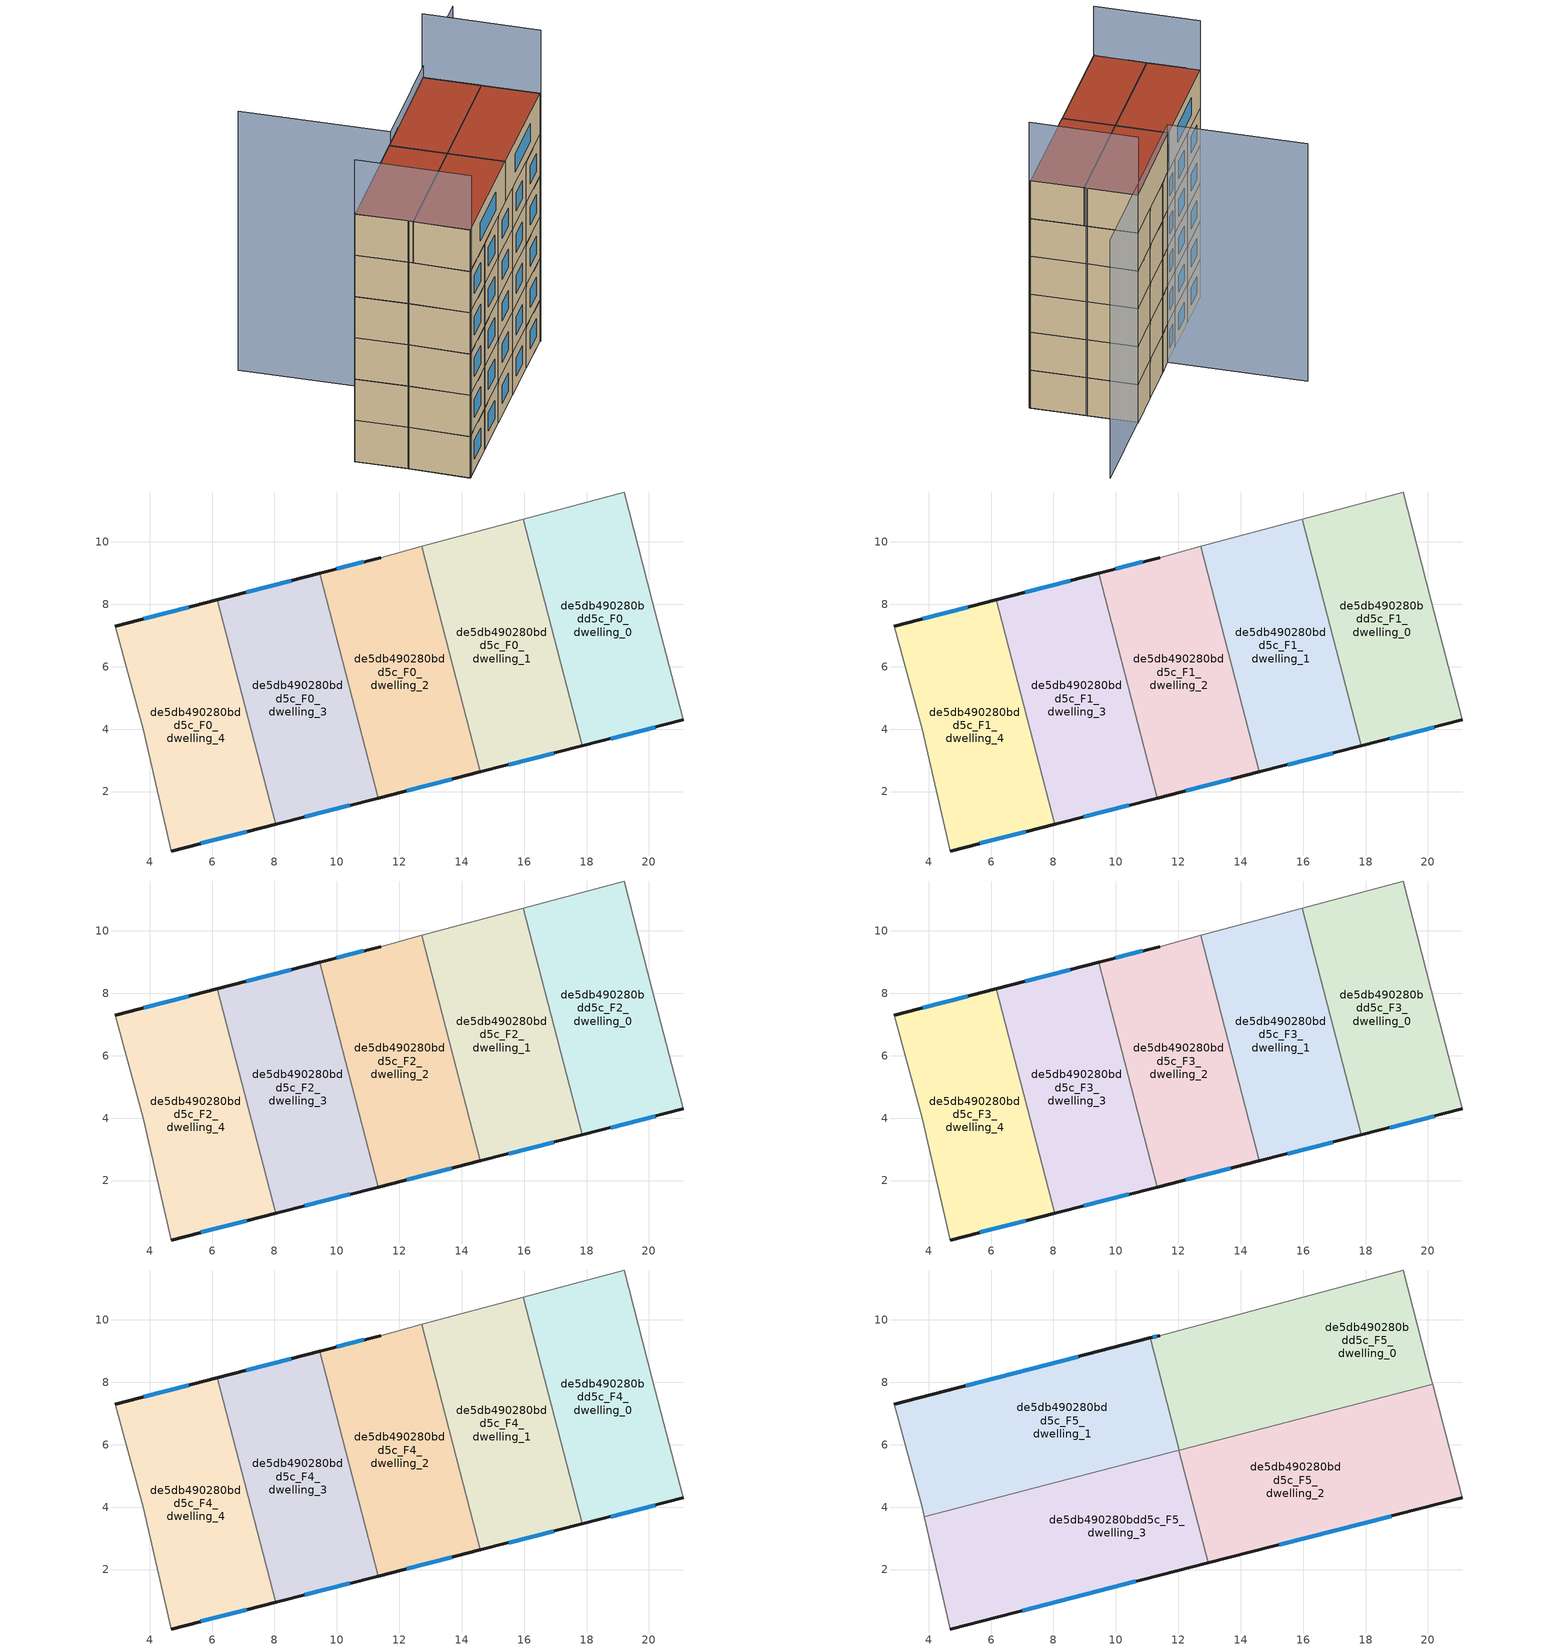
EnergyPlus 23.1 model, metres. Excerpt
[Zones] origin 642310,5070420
de5db490280bdd5c_F0_dwelling_0
 floor ground (EU_floor_Construction): 21.1,4.29 20.1,8.1 19.2,11.6 15.97,10.73 17.86,3.46 z0
 wall outside (EU_wall_Construction): 21.1,4.29 17.86,3.46 z0:3
 wall to de5db490280bdd5c_F0_dwelling_1 (EU_wall_Construction): 17.86,3.46 15.97,10.73 z0:3
 wall adiabatic (EU_wall_Construction): 15.97,10.73 19.2,11.6 20.1,8.1 21.1,4.29 z0:3
 window (EU_Window_Construction): 20.2,4.06 18.77,3.69 z0.84:2.16
de5db490280bdd5c_F0_dwelling_1
 floor ground (EU_floor_Construction): 17.86,3.46 15.97,10.73 12.72,9.85 14.6,2.63 z0
 wall outside (EU_wall_Construction): 17.86,3.46 14.6,2.63 z0:3
 wall to de5db490280bdd5c_F0_dwelling_2 (EU_wall_Construction): 14.6,2.63 12.72,9.85 z0:3
 wall adiabatic (EU_wall_Construction): 12.72,9.85 15.97,10.73 z0:3
 window (EU_Window_Construction): 16.95,3.23 15.51,2.86 z0.84:2.16
de5db490280bdd5c_F0_dwelling_2
 floor ground (EU_floor_Construction): 14.6,2.63 12.72,9.85 11.4,9.5 9.45,9 11.32,1.79 z0
 wall outside (EU_wall_Construction): 9.45,9 11.4,9.5 / 14.6,2.63 11.32,1.79 z0:3
 wall to de5db490280bdd5c_F0_dwelling_3 (EU_wall_Construction): 11.32,1.79 9.45,9 z0:3
 wall adiabatic (EU_wall_Construction): 11.4,9.5 12.72,9.85 z0:3
 window (EU_Window_Construction): 10,9.14 10.85,9.36 / 13.68,2.39 12.24,2.03 z0.84:2.16
de5db490280bdd5c_F0_dwelling_3
 floor ground (EU_floor_Construction): 11.32,1.79 9.45,9 6.17,8.15 8.05,0.95 z0
 wall outside (EU_wall_Construction): 11.32,1.79 8.05,0.95 / 6.17,8.15 9.45,9 z0:3
 wall to de5db490280bdd5c_F0_dwelling_4 (EU_wall_Construction): 8.05,0.95 6.17,8.15 z0:3
 window (EU_Window_Construction): 10.41,1.56 8.96,1.19 / 7.09,8.39 8.53,8.76 z0.84:2.16
de5db490280bdd5c_F0_dwelling_4
 floor ground (EU_floor_Construction): 8.05,0.95 6.17,8.15 2.89,7.3 3.79,4 4.69,0.09 z0
 wall outside (EU_wall_Construction): 2.89,7.3 6.17,8.15 / 8.05,0.95 4.69,0.09 z0:3
 wall adiabatic (EU_wall_Construction): 4.69,0.09 3.79,4 2.89,7.3 z0:3
 window (EU_Window_Construction): 3.81,7.54 5.25,7.91 / 7.11,0.71 5.63,0.33 z0.84:2.16
de5db490280bdd5c_F1_dwelling_0
 floor to de5db490280bdd5c_F0_dwelling_0 (EU_floor_Construction): 21.1,4.29 20.1,8.1 19.2,11.6 15.97,10.73 17.86,3.46 z3
 wall outside (EU_wall_Construction): 21.1,4.29 17.86,3.46 z3:6
 wall to de5db490280bdd5c_F1_dwelling_1 (EU_wall_Construction): 17.86,3.46 15.97,10.73 z3:6
 wall adiabatic (EU_wall_Construction): 15.97,10.73 19.2,11.6 20.1,8.1 21.1,4.29 z3:6
 window (EU_Window_Construction): 20.2,4.06 18.77,3.69 z3.84:5.16
de5db490280bdd5c_F1_dwelling_1
 floor to de5db490280bdd5c_F0_dwelling_1 (EU_floor_Construction): 17.86,3.46 15.97,10.73 12.72,9.85 14.6,2.63 z3
 wall outside (EU_wall_Construction): 17.86,3.46 14.6,2.63 z3:6
 wall to de5db490280bdd5c_F1_dwelling_2 (EU_wall_Construction): 14.6,2.63 12.72,9.85 z3:6
 wall adiabatic (EU_wall_Construction): 12.72,9.85 15.97,10.73 z3:6
 window (EU_Window_Construction): 16.95,3.23 15.51,2.86 z3.84:5.16
de5db490280bdd5c_F1_dwelling_2
 floor to de5db490280bdd5c_F0_dwelling_2 (EU_floor_Construction): 14.6,2.63 12.72,9.85 11.4,9.5 9.45,9 11.32,1.79 z3
 wall outside (EU_wall_Construction): 9.45,9 11.4,9.5 / 14.6,2.63 11.32,1.79 z3:6
 wall to de5db490280bdd5c_F1_dwelling_3 (EU_wall_Construction): 11.32,1.79 9.45,9 z3:6
 wall adiabatic (EU_wall_Construction): 11.4,9.5 12.72,9.85 z3:6
 window (EU_Window_Construction): 10,9.14 10.85,9.36 / 13.68,2.39 12.24,2.03 z3.84:5.16
de5db490280bdd5c_F1_dwelling_3
 floor to de5db490280bdd5c_F0_dwelling_3 (EU_floor_Construction): 11.32,1.79 9.45,9 6.17,8.15 8.05,0.95 z3
 wall outside (EU_wall_Construction): 11.32,1.79 8.05,0.95 / 6.17,8.15 9.45,9 z3:6
 wall to de5db490280bdd5c_F1_dwelling_4 (EU_wall_Construction): 8.05,0.95 6.17,8.15 z3:6
 window (EU_Window_Construction): 10.41,1.56 8.96,1.19 / 7.09,8.39 8.53,8.76 z3.84:5.16
de5db490280bdd5c_F1_dwelling_4
 floor to de5db490280bdd5c_F0_dwelling_4 (EU_floor_Construction): 8.05,0.95 6.17,8.15 2.89,7.3 3.79,4 4.69,0.09 z3
 wall outside (EU_wall_Construction): 2.89,7.3 6.17,8.15 / 8.05,0.95 4.69,0.09 z3:6
 wall adiabatic (EU_wall_Construction): 4.69,0.09 3.79,4 2.89,7.3 z3:6
 window (EU_Window_Construction): 3.81,7.54 5.25,7.91 / 7.11,0.71 5.63,0.33 z3.84:5.16
de5db490280bdd5c_F2_dwelling_0
 floor to de5db490280bdd5c_F1_dwelling_0 (EU_floor_Construction): 21.1,4.29 20.1,8.1 19.2,11.6 15.97,10.73 17.86,3.46 z6
 wall outside (EU_wall_Construction): 21.1,4.29 17.86,3.46 z6:9
 wall to de5db490280bdd5c_F2_dwelling_1 (EU_wall_Construction): 17.86,3.46 15.97,10.73 z6:9
 wall adiabatic (EU_wall_Construction): 15.97,10.73 19.2,11.6 20.1,8.1 21.1,4.29 z6:9
 window (EU_Window_Construction): 20.2,4.06 18.77,3.69 z6.84:8.16
de5db490280bdd5c_F2_dwelling_1
 floor to de5db490280bdd5c_F1_dwelling_1 (EU_floor_Construction): 17.86,3.46 15.97,10.73 12.72,9.85 14.6,2.63 z6
 wall outside (EU_wall_Construction): 17.86,3.46 14.6,2.63 z6:9
 wall to de5db490280bdd5c_F2_dwelling_2 (EU_wall_Construction): 14.6,2.63 12.72,9.85 z6:9
 wall adiabatic (EU_wall_Construction): 12.72,9.85 15.97,10.73 z6:9
 window (EU_Window_Construction): 16.95,3.23 15.51,2.86 z6.84:8.16
de5db490280bdd5c_F2_dwelling_2
 floor to de5db490280bdd5c_F1_dwelling_2 (EU_floor_Construction): 14.6,2.63 12.72,9.85 11.4,9.5 9.45,9 11.32,1.79 z6
 wall outside (EU_wall_Construction): 9.45,9 11.4,9.5 / 14.6,2.63 11.32,1.79 z6:9
 wall to de5db490280bdd5c_F2_dwelling_3 (EU_wall_Construction): 11.32,1.79 9.45,9 z6:9
 wall adiabatic (EU_wall_Construction): 11.4,9.5 12.72,9.85 z6:9
 window (EU_Window_Construction): 10,9.14 10.85,9.36 / 13.68,2.39 12.24,2.03 z6.84:8.16
de5db490280bdd5c_F2_dwelling_3
 floor to de5db490280bdd5c_F1_dwelling_3 (EU_floor_Construction): 11.32,1.79 9.45,9 6.17,8.15 8.05,0.95 z6
 wall outside (EU_wall_Construction): 11.32,1.79 8.05,0.95 / 6.17,8.15 9.45,9 z6:9
 wall to de5db490280bdd5c_F2_dwelling_4 (EU_wall_Construction): 8.05,0.95 6.17,8.15 z6:9
 window (EU_Window_Construction): 10.41,1.56 8.96,1.19 / 7.09,8.39 8.53,8.76 z6.84:8.16
de5db490280bdd5c_F2_dwelling_4
 floor to de5db490280bdd5c_F1_dwelling_4 (EU_floor_Construction): 8.05,0.95 6.17,8.15 2.89,7.3 3.79,4 4.69,0.09 z6
 wall outside (EU_wall_Construction): 2.89,7.3 6.17,8.15 / 8.05,0.95 4.69,0.09 z6:9
 wall adiabatic (EU_wall_Construction): 4.69,0.09 3.79,4 2.89,7.3 z6:9
 window (EU_Window_Construction): 3.81,7.54 5.25,7.91 / 7.11,0.71 5.63,0.33 z6.84:8.16
de5db490280bdd5c_F3_dwelling_0
 floor to de5db490280bdd5c_F2_dwelling_0 (EU_floor_Construction): 21.1,4.29 20.1,8.1 19.2,11.6 15.97,10.73 17.86,3.46 z9
 wall outside (EU_wall_Construction): 21.1,4.29 17.86,3.46 z9:12
 wall to de5db490280bdd5c_F3_dwelling_1 (EU_wall_Construction): 17.86,3.46 15.97,10.73 z9:12
 wall adiabatic (EU_wall_Construction): 15.97,10.73 19.2,11.6 20.1,8.1 21.1,4.29 z9:12
 window (EU_Window_Construction): 20.2,4.06 18.77,3.69 z9.84:11.16
de5db490280bdd5c_F3_dwelling_1
 floor to de5db490280bdd5c_F2_dwelling_1 (EU_floor_Construction): 17.86,3.46 15.97,10.73 12.72,9.85 14.6,2.63 z9
 wall outside (EU_wall_Construction): 17.86,3.46 14.6,2.63 z9:12
 wall to de5db490280bdd5c_F3_dwelling_2 (EU_wall_Construction): 14.6,2.63 12.72,9.85 z9:12
 wall adiabatic (EU_wall_Construction): 12.72,9.85 15.97,10.73 z9:12
 window (EU_Window_Construction): 16.95,3.23 15.51,2.86 z9.84:11.16
de5db490280bdd5c_F3_dwelling_2
 floor to de5db490280bdd5c_F2_dwelling_2 (EU_floor_Construction): 14.6,2.63 12.72,9.85 11.4,9.5 9.45,9 11.32,1.79 z9
 wall outside (EU_wall_Construction): 9.45,9 11.4,9.5 / 14.6,2.63 11.32,1.79 z9:12
 wall to de5db490280bdd5c_F3_dwelling_3 (EU_wall_Construction): 11.32,1.79 9.45,9 z9:12
 wall adiabatic (EU_wall_Construction): 11.4,9.5 12.72,9.85 z9:12
 window (EU_Window_Construction): 10,9.14 10.85,9.36 / 13.68,2.39 12.24,2.03 z9.84:11.16
de5db490280bdd5c_F3_dwelling_3
 floor to de5db490280bdd5c_F2_dwelling_3 (EU_floor_Construction): 11.32,1.79 9.45,9 6.17,8.15 8.05,0.95 z9
 wall outside (EU_wall_Construction): 11.32,1.79 8.05,0.95 / 6.17,8.15 9.45,9 z9:12
 wall to de5db490280bdd5c_F3_dwelling_4 (EU_wall_Construction): 8.05,0.95 6.17,8.15 z9:12
 window (EU_Window_Construction): 10.41,1.56 8.96,1.19 / 7.09,8.39 8.53,8.76 z9.84:11.16
de5db490280bdd5c_F3_dwelling_4
 floor to de5db490280bdd5c_F2_dwelling_4 (EU_floor_Construction): 8.05,0.95 6.17,8.15 2.89,7.3 3.79,4 4.69,0.09 z9
 wall outside (EU_wall_Construction): 2.89,7.3 6.17,8.15 / 8.05,0.95 4.69,0.09 z9:12
 wall adiabatic (EU_wall_Construction): 4.69,0.09 3.79,4 2.89,7.3 z9:12
 window (EU_Window_Construction): 3.81,7.54 5.25,7.91 / 7.11,0.71 5.63,0.33 z9.84:11.16
de5db490280bdd5c_F4_dwelling_0
 floor to de5db490280bdd5c_F3_dwelling_0 (EU_floor_Construction): 21.1,4.29 20.1,8.1 19.2,11.6 15.97,10.73 17.86,3.46 z12
 wall outside (EU_wall_Construction): 21.1,4.29 17.86,3.46 z12:15
 wall to de5db490280bdd5c_F4_dwelling_1 (EU_wall_Construction): 17.86,3.46 15.97,10.73 z12:15
 wall adiabatic (EU_wall_Construction): 15.97,10.73 19.2,11.6 20.1,8.1 21.1,4.29 z12:15
 window (EU_Window_Construction): 20.2,4.06 18.77,3.69 z12.84:14.16
de5db490280bdd5c_F4_dwelling_1
 floor to de5db490280bdd5c_F3_dwelling_1 (EU_floor_Construction): 17.86,3.46 15.97,10.73 12.72,9.85 14.6,2.63 z12
 wall outside (EU_wall_Construction): 17.86,3.46 14.6,2.63 z12:15
 wall to de5db490280bdd5c_F4_dwelling_2 (EU_wall_Construction): 14.6,2.63 12.72,9.85 z12:15
 wall adiabatic (EU_wall_Construction): 12.72,9.85 15.97,10.73 z12:15
 window (EU_Window_Construction): 16.95,3.23 15.51,2.86 z12.84:14.16
de5db490280bdd5c_F4_dwelling_2
 floor to de5db490280bdd5c_F3_dwelling_2 (EU_floor_Construction): 14.6,2.63 12.72,9.85 11.4,9.5 9.45,9 11.32,1.79 z12
 wall outside (EU_wall_Construction): 9.45,9 11.4,9.5 / 14.6,2.63 11.32,1.79 z12:15
 wall to de5db490280bdd5c_F4_dwelling_3 (EU_wall_Construction): 11.32,1.79 9.45,9 z12:15
 wall adiabatic (EU_wall_Construction): 11.4,9.5 12.72,9.85 z12:15
 window (EU_Window_Construction): 10,9.14 10.85,9.36 / 13.68,2.39 12.24,2.03 z12.84:14.16
 ceiling adiabatic (EU_roof_Construction): 13.66,6.24 14.6,2.63 11.32,1.79 9.45,9 11.09,9.42 12.03,5.82 z15
de5db490280bdd5c_F4_dwelling_3
 floor to de5db490280bdd5c_F3_dwelling_3 (EU_floor_Construction): 11.32,1.79 9.45,9 6.17,8.15 8.05,0.95 z12
 wall outside (EU_wall_Construction): 11.32,1.79 8.05,0.95 / 6.17,8.15 9.45,9 z12:15
 wall to de5db490280bdd5c_F4_dwelling_4 (EU_wall_Construction): 8.05,0.95 6.17,8.15 z12:15
 window (EU_Window_Construction): 10.41,1.56 8.96,1.19 / 7.09,8.39 8.53,8.76 z12.84:14.16
 ceiling adiabatic (EU_roof_Construction): 10.39,5.39 11.32,1.79 8.05,0.95 7.11,4.54 z15
de5db490280bdd5c_F4_dwelling_4
 floor to de5db490280bdd5c_F3_dwelling_4 (EU_floor_Construction): 8.05,0.95 6.17,8.15 2.89,7.3 3.79,4 4.69,0.09 z12
 wall outside (EU_wall_Construction): 2.89,7.3 6.17,8.15 / 8.05,0.95 4.69,0.09 z12:15
 wall adiabatic (EU_wall_Construction): 4.69,0.09 3.79,4 2.89,7.3 z12:15
 window (EU_Window_Construction): 3.81,7.54 5.25,7.91 / 7.11,0.71 5.63,0.33 z12.84:14.16
de5db490280bdd5c_F5_dwelling_0
 floor to de5db490280bdd5c_F4_dwelling_0 (EU_floor_Construction): 20.15,7.93 20.1,8.1 19.2,11.6 15.97,10.73 16.92,7.09 z15
 floor to de5db490280bdd5c_F4_dwelling_1 (EU_floor_Construction): 16.92,7.09 15.97,10.73 12.72,9.85 13.66,6.24 z15
 floor to de5db490280bdd5c_F4_dwelling_2 (EU_floor_Construction): 13.66,6.24 12.72,9.85 11.4,9.5 11.09,9.42 12.03,5.82 z15
 wall outside (EU_wall_Construction): 11.09,9.42 11.4,9.5 z15:18
 wall to de5db490280bdd5c_F5_dwelling_1 (EU_wall_Construction): 12.03,5.82 11.09,9.42 z15:18
 wall adiabatic (EU_wall_Construction): 11.4,9.5 19.2,11.6 20.1,8.1 20.15,7.93 z15:18
 wall to de5db490280bdd5c_F5_dwelling_2 (EU_wall_Construction): 20.15,7.93 12.03,5.82 z15:18
 window (EU_Window_Construction): 11.18,9.44 11.31,9.48 z15.84:17.16
 roof outside (EU_roof_Construction): 19.2,11.6 20.1,8.1 20.15,7.93 12.03,5.82 11.09,9.42 11.4,9.5 z18
de5db490280bdd5c_F5_dwelling_1
 floor to de5db490280bdd5c_F4_dwelling_3 (EU_floor_Construction): 10.39,5.39 9.45,9 6.17,8.15 7.11,4.54 z15
 floor adiabatic (EU_floor_Construction): 12.03,5.82 11.09,9.42 9.45,9 10.39,5.39 z15
 floor to de5db490280bdd5c_F4_dwelling_4 (EU_floor_Construction): 7.11,4.54 6.17,8.15 2.89,7.3 3.79,4 3.86,3.7 z15
 wall outside (EU_wall_Construction): 2.89,7.3 11.09,9.42 z15:18
 wall adiabatic (EU_wall_Construction): 3.86,3.7 3.79,4 2.89,7.3 z15:18
 wall to de5db490280bdd5c_F5_dwelling_3 (EU_wall_Construction): 12.02,5.82 3.86,3.7 z15:18
 wall to de5db490280bdd5c_F5_dwelling_2 (EU_wall_Construction): 12.03,5.82 12.02,5.82 z15:18
 window (EU_Window_Construction): 5.19,7.89 8.8,8.83 z15.84:17.16
 roof outside (EU_roof_Construction): 11.09,9.42 12.03,5.82 3.86,3.7 3.79,4 2.89,7.3 z18
de5db490280bdd5c_F5_dwelling_2
 floor to de5db490280bdd5c_F4_dwelling_1 (EU_floor_Construction): 17.86,3.46 16.92,7.09 13.66,6.24 14.6,2.63 z15
 floor to de5db490280bdd5c_F4_dwelling_0 (EU_floor_Construction): 21.1,4.29 20.15,7.93 16.92,7.09 17.86,3.46 z15
 floor adiabatic (EU_floor_Construction): 14.6,2.63 13.66,6.24 12.02,5.82 12.96,2.21 z15
 wall outside (EU_wall_Construction): 21.1,4.29 12.96,2.21 z15:18
 wall to de5db490280bdd5c_F5_dwelling_3 (EU_wall_Construction): 12.96,2.21 12.02,5.82 z15:18
 wall adiabatic (EU_wall_Construction): 20.15,7.93 21.1,4.29 z15:18
 window (EU_Window_Construction): 18.82,3.71 15.24,2.79 z15.84:17.16
 roof outside (EU_roof_Construction): 20.15,7.93 21.1,4.29 12.96,2.21 12.02,5.82 z18
de5db490280bdd5c_F5_dwelling_3
 floor to de5db490280bdd5c_F4_dwelling_4 (EU_floor_Construction): 8.05,0.95 7.11,4.54 3.86,3.7 4.69,0.09 z15
 floor adiabatic (EU_floor_Construction): 12.96,2.21 12.02,5.82 7.11,4.54 8.05,0.95 z15
 wall outside (EU_wall_Construction): 12.96,2.21 4.69,0.09 z15:18
 wall adiabatic (EU_wall_Construction): 4.69,0.09 3.86,3.7 z15:18
 window (EU_Window_Construction): 10.64,1.62 7.01,0.69 z15.84:17.16
 roof outside (EU_roof_Construction): 12.02,5.82 12.96,2.21 4.69,0.09 3.86,3.7 z18
shading: 2.94,7.33 4.79,0.09 z0:21.9; 21.11,4.23 19.2,11.59 z0:22.6; 26.4,13.45 11.4,9.5 / 11.4,9.5 8.91,18.96 z0:18.8
[Building]
EU S2 Campaign: North Axis=0; Terrain=City; Solar Distribution=FullExterior
[Site:Location]
Lyon-Bron: Latitude=45.75; Longitude=5; Time Zone=1; Elevation=198
[SizingPeriod:WeatherFileDays]
AnnualSizingPeriod: Begin Month=1; Begin Day of Month=1; End Month=12; End Day of Month=31; Day of Week for Start Day=Monday; Use Weather File Daylight Saving Period=No; Use Weather File Rain and Snow Indicators=No
[MATERIAL]
EU_InternalMass_Material: Roughness=MediumRough; Thickness=0.1; Conductivity=1; Density=1800; Specific Heat=900; Thermal Absorptance=0.9; Solar Absorptance=0.7; Visible Absorptance=0.7
[MATERIAL:NOMASS] Roughness=MediumRough; Thermal Absorptance=0.9; Solar Absorptance=0.7; Visible Absorptance=0.7
Name | Thermal Resistance
EU_wall_NoMass | 0.776494
EU_roof_NoMass | 0.486893
EU_floor_NoMass | 0.421597
[WINDOWMATERIAL:SIMPLEGLAZINGSYSTEM]
EU_Window_SimpleGlazing: UFactor=4.24961; Solar Heat Gain Coefficient=0.83; Visible Transmittance=0.83
[CONSTRUCTION]
EU_wall_Construction: EU_wall_NoMass
EU_roof_Construction: EU_roof_NoMass
EU_floor_Construction: EU_floor_NoMass
EU_InternalMass_Construction: EU_InternalMass_Material
EU_Window_Construction: EU_Window_SimpleGlazing
[ZONE] Type=1; Multiplier=1; Ceiling Height=autocalculate; Floor Area=autocalculate; Part of Total Floor Area=Yes
Name | Volume
de5db490280bdd5c_F0_dwelling_0; de5db490280bdd5c_F1_dwelling_0; de5db490280bdd5c_F2_dwelling_0; de5db490280bdd5c_F3_dwelling_0; de5db490280bdd5c_F4_dwelling_0 | 75.553
de5db490280bdd5c_F5_dwelling_0 | 94.4421
de5db490280bdd5c_F0_dwelling_1; de5db490280bdd5c_F1_dwelling_1; de5db490280bdd5c_F2_dwelling_1; de5db490280bdd5c_F3_dwelling_1; de5db490280bdd5c_F4_dwelling_1 | 75.5581
de5db490280bdd5c_F5_dwelling_1 | 94.4407
de5db490280bdd5c_F0_dwelling_2; de5db490280bdd5c_F1_dwelling_2; de5db490280bdd5c_F2_dwelling_2; de5db490280bdd5c_F3_dwelling_2; de5db490280bdd5c_F4_dwelling_2 | 75.5449
de5db490280bdd5c_F5_dwelling_2 | 94.4377
de5db490280bdd5c_F0_dwelling_3; de5db490280bdd5c_F1_dwelling_3; de5db490280bdd5c_F2_dwelling_3; de5db490280bdd5c_F3_dwelling_3; de5db490280bdd5c_F4_dwelling_3; de5db490280bdd5c_F0_dwelling_4; de5db490280bdd5c_F1_dwelling_4; de5db490280bdd5c_F2_dwelling_4; de5db490280bdd5c_F3_dwelling_4; de5db490280bdd5c_F4_dwelling_4 | 75.5508
de5db490280bdd5c_F5_dwelling_3 | 94.4436
[INTERNALMASS] Construction=EU_InternalMass_Construction
Name | Zone or ZoneList | Surface Area
de5db490280bdd5c_F0_dwelling_0_EU_InternalMass | de5db490280bdd5c_F0_dwelling_0 | 25.1844
de5db490280bdd5c_F0_dwelling_1_EU_InternalMass | de5db490280bdd5c_F0_dwelling_1 | 25.1857
de5db490280bdd5c_F0_dwelling_2_EU_InternalMass | de5db490280bdd5c_F0_dwelling_2 | 25.1813
de5db490280bdd5c_F0_dwelling_3_EU_InternalMass | de5db490280bdd5c_F0_dwelling_3 | 25.1837
de5db490280bdd5c_F0_dwelling_4_EU_InternalMass | de5db490280bdd5c_F0_dwelling_4 | 25.1833
de5db490280bdd5c_F1_dwelling_0_EU_InternalMass | de5db490280bdd5c_F1_dwelling_0 | 25.1844
de5db490280bdd5c_F1_dwelling_1_EU_InternalMass | de5db490280bdd5c_F1_dwelling_1 | 25.1857
de5db490280bdd5c_F1_dwelling_2_EU_InternalMass | de5db490280bdd5c_F1_dwelling_2 | 25.1813
de5db490280bdd5c_F1_dwelling_3_EU_InternalMass | de5db490280bdd5c_F1_dwelling_3 | 25.1837
de5db490280bdd5c_F1_dwelling_4_EU_InternalMass | de5db490280bdd5c_F1_dwelling_4 | 25.1833
de5db490280bdd5c_F2_dwelling_0_EU_InternalMass | de5db490280bdd5c_F2_dwelling_0 | 25.1844
de5db490280bdd5c_F2_dwelling_1_EU_InternalMass | de5db490280bdd5c_F2_dwelling_1 | 25.1857
de5db490280bdd5c_F2_dwelling_2_EU_InternalMass | de5db490280bdd5c_F2_dwelling_2 | 25.1813
de5db490280bdd5c_F2_dwelling_3_EU_InternalMass | de5db490280bdd5c_F2_dwelling_3 | 25.1837
de5db490280bdd5c_F2_dwelling_4_EU_InternalMass | de5db490280bdd5c_F2_dwelling_4 | 25.1833
de5db490280bdd5c_F3_dwelling_0_EU_InternalMass | de5db490280bdd5c_F3_dwelling_0 | 25.1844
de5db490280bdd5c_F3_dwelling_1_EU_InternalMass | de5db490280bdd5c_F3_dwelling_1 | 25.1857
de5db490280bdd5c_F3_dwelling_2_EU_InternalMass | de5db490280bdd5c_F3_dwelling_2 | 25.1813
de5db490280bdd5c_F3_dwelling_3_EU_InternalMass | de5db490280bdd5c_F3_dwelling_3 | 25.1837
de5db490280bdd5c_F3_dwelling_4_EU_InternalMass | de5db490280bdd5c_F3_dwelling_4 | 25.1833
de5db490280bdd5c_F4_dwelling_0_EU_InternalMass | de5db490280bdd5c_F4_dwelling_0 | 25.1844
de5db490280bdd5c_F4_dwelling_1_EU_InternalMass | de5db490280bdd5c_F4_dwelling_1 | 25.1857
de5db490280bdd5c_F4_dwelling_2_EU_InternalMass | de5db490280bdd5c_F4_dwelling_2 | 25.1813
de5db490280bdd5c_F4_dwelling_3_EU_InternalMass | de5db490280bdd5c_F4_dwelling_3 | 25.1837
de5db490280bdd5c_F4_dwelling_4_EU_InternalMass | de5db490280bdd5c_F4_dwelling_4 | 25.1833
de5db490280bdd5c_F5_dwelling_0_EU_InternalMass | de5db490280bdd5c_F5_dwelling_0 | 31.4813
de5db490280bdd5c_F5_dwelling_1_EU_InternalMass | de5db490280bdd5c_F5_dwelling_1 | 31.4809
de5db490280bdd5c_F5_dwelling_2_EU_InternalMass | de5db490280bdd5c_F5_dwelling_2 | 31.4792
de5db490280bdd5c_F5_dwelling_3_EU_InternalMass | de5db490280bdd5c_F5_dwelling_3 | 31.4804
[OTHEREQUIPMENT] Fuel Type=Electricity; Design Level Calculation Method=Watts/Area; Power per Zone Floor Area=1; Fraction Latent=0; Fraction Radiant=0; Fraction Lost=0; Carbon Dioxide Generation Rate=0; EndUse Subcategory=EU_Step8_InternalGains
Name | Zone or ZoneList or Space or SpaceList | Schedule
EU_Step8_InternalGain_de5db490280bdd5c_F0_dwelling_0_f000 | de5db490280bdd5c_F0_dwelling_0 | EU_Step8_GainSchedule_de5db490280bdd5c_F0_dwelling_0_f000
EU_Step8_InternalGain_de5db490280bdd5c_F0_dwelling_1_f000 | de5db490280bdd5c_F0_dwelling_1 | EU_Step8_GainSchedule_de5db490280bdd5c_F0_dwelling_1_f000
EU_Step8_InternalGain_de5db490280bdd5c_F0_dwelling_2_f000 | de5db490280bdd5c_F0_dwelling_2 | EU_Step8_GainSchedule_de5db490280bdd5c_F0_dwelling_2_f000
EU_Step8_InternalGain_de5db490280bdd5c_F0_dwelling_3_f000 | de5db490280bdd5c_F0_dwelling_3 | EU_Step8_GainSchedule_de5db490280bdd5c_F0_dwelling_3_f000
EU_Step8_InternalGain_de5db490280bdd5c_F0_dwelling_4_f000 | de5db490280bdd5c_F0_dwelling_4 | EU_Step8_GainSchedule_de5db490280bdd5c_F0_dwelling_4_f000
EU_Step8_InternalGain_de5db490280bdd5c_F1_dwelling_0_f000 | de5db490280bdd5c_F1_dwelling_0 | EU_Step8_GainSchedule_de5db490280bdd5c_F1_dwelling_0_f000
EU_Step8_InternalGain_de5db490280bdd5c_F1_dwelling_1_f000 | de5db490280bdd5c_F1_dwelling_1 | EU_Step8_GainSchedule_de5db490280bdd5c_F1_dwelling_1_f000
EU_Step8_InternalGain_de5db490280bdd5c_F1_dwelling_2_f000 | de5db490280bdd5c_F1_dwelling_2 | EU_Step8_GainSchedule_de5db490280bdd5c_F1_dwelling_2_f000
EU_Step8_InternalGain_de5db490280bdd5c_F1_dwelling_3_f000 | de5db490280bdd5c_F1_dwelling_3 | EU_Step8_GainSchedule_de5db490280bdd5c_F1_dwelling_3_f000
EU_Step8_InternalGain_de5db490280bdd5c_F1_dwelling_4_f000 | de5db490280bdd5c_F1_dwelling_4 | EU_Step8_GainSchedule_de5db490280bdd5c_F1_dwelling_4_f000
EU_Step8_InternalGain_de5db490280bdd5c_F2_dwelling_0_f000 | de5db490280bdd5c_F2_dwelling_0 | EU_Step8_GainSchedule_de5db490280bdd5c_F2_dwelling_0_f000
EU_Step8_InternalGain_de5db490280bdd5c_F2_dwelling_1_f000 | de5db490280bdd5c_F2_dwelling_1 | EU_Step8_GainSchedule_de5db490280bdd5c_F2_dwelling_1_f000
EU_Step8_InternalGain_de5db490280bdd5c_F2_dwelling_2_f000 | de5db490280bdd5c_F2_dwelling_2 | EU_Step8_GainSchedule_de5db490280bdd5c_F2_dwelling_2_f000
EU_Step8_InternalGain_de5db490280bdd5c_F2_dwelling_3_f000 | de5db490280bdd5c_F2_dwelling_3 | EU_Step8_GainSchedule_de5db490280bdd5c_F2_dwelling_3_f000
EU_Step8_InternalGain_de5db490280bdd5c_F2_dwelling_4_f000 | de5db490280bdd5c_F2_dwelling_4 | EU_Step8_GainSchedule_de5db490280bdd5c_F2_dwelling_4_f000
EU_Step8_InternalGain_de5db490280bdd5c_F3_dwelling_0_f000 | de5db490280bdd5c_F3_dwelling_0 | EU_Step8_GainSchedule_de5db490280bdd5c_F3_dwelling_0_f000
EU_Step8_InternalGain_de5db490280bdd5c_F3_dwelling_1_f000 | de5db490280bdd5c_F3_dwelling_1 | EU_Step8_GainSchedule_de5db490280bdd5c_F3_dwelling_1_f000
EU_Step8_InternalGain_de5db490280bdd5c_F3_dwelling_2_f000 | de5db490280bdd5c_F3_dwelling_2 | EU_Step8_GainSchedule_de5db490280bdd5c_F3_dwelling_2_f000
EU_Step8_InternalGain_de5db490280bdd5c_F3_dwelling_3_f000 | de5db490280bdd5c_F3_dwelling_3 | EU_Step8_GainSchedule_de5db490280bdd5c_F3_dwelling_3_f000
EU_Step8_InternalGain_de5db490280bdd5c_F3_dwelling_4_f000 | de5db490280bdd5c_F3_dwelling_4 | EU_Step8_GainSchedule_de5db490280bdd5c_F3_dwelling_4_f000
EU_Step8_InternalGain_de5db490280bdd5c_F4_dwelling_0_f000 | de5db490280bdd5c_F4_dwelling_0 | EU_Step8_GainSchedule_de5db490280bdd5c_F4_dwelling_0_f000
EU_Step8_InternalGain_de5db490280bdd5c_F4_dwelling_1_f000 | de5db490280bdd5c_F4_dwelling_1 | EU_Step8_GainSchedule_de5db490280bdd5c_F4_dwelling_1_f000
EU_Step8_InternalGain_de5db490280bdd5c_F4_dwelling_2_f000 | de5db490280bdd5c_F4_dwelling_2 | EU_Step8_GainSchedule_de5db490280bdd5c_F4_dwelling_2_f000
EU_Step8_InternalGain_de5db490280bdd5c_F4_dwelling_3_f000 | de5db490280bdd5c_F4_dwelling_3 | EU_Step8_GainSchedule_de5db490280bdd5c_F4_dwelling_3_f000
EU_Step8_InternalGain_de5db490280bdd5c_F4_dwelling_4_f000 | de5db490280bdd5c_F4_dwelling_4 | EU_Step8_GainSchedule_de5db490280bdd5c_F4_dwelling_4_f000
EU_Step8_InternalGain_de5db490280bdd5c_F5_dwelling_0_f000 | de5db490280bdd5c_F5_dwelling_0 | EU_Step8_GainSchedule_de5db490280bdd5c_F5_dwelling_0_f000
EU_Step8_InternalGain_de5db490280bdd5c_F5_dwelling_1_f000 | de5db490280bdd5c_F5_dwelling_1 | EU_Step8_GainSchedule_de5db490280bdd5c_F5_dwelling_1_f000
EU_Step8_InternalGain_de5db490280bdd5c_F5_dwelling_2_f000 | de5db490280bdd5c_F5_dwelling_2 | EU_Step8_GainSchedule_de5db490280bdd5c_F5_dwelling_2_f000
EU_Step8_InternalGain_de5db490280bdd5c_F5_dwelling_3_f000 | de5db490280bdd5c_F5_dwelling_3 | EU_Step8_GainSchedule_de5db490280bdd5c_F5_dwelling_3_f000
[ZONEVENTILATION:DESIGNFLOWRATE] Schedule=EU_AlwaysOn; Design Flow Rate Calculation Method=AirChanges/Hour; Air Changes per Hour=0.693814; Ventilation Type=Natural; Fan Pressure Rise=0; Fan Total Efficiency=1; Constant Term Coefficient=1; Temperature Term Coefficient=0; Velocity Term Coefficient=0; Velocity Squared Term Coefficient=0; Minimum Indoor Temperature=-100; Maximum Indoor Temperature=100; Delta Temperature=-100; Minimum Outdoor Temperature=-100; Maximum Outdoor Temperature=100; Maximum Wind Speed=40
Name | Zone or ZoneList or Space or SpaceList
EU_ConstantAir_de5db490280bdd5c_F0_dwelling_0 | de5db490280bdd5c_F0_dwelling_0
EU_ConstantAir_de5db490280bdd5c_F0_dwelling_1 | de5db490280bdd5c_F0_dwelling_1
EU_ConstantAir_de5db490280bdd5c_F0_dwelling_2 | de5db490280bdd5c_F0_dwelling_2
EU_ConstantAir_de5db490280bdd5c_F0_dwelling_3 | de5db490280bdd5c_F0_dwelling_3
EU_ConstantAir_de5db490280bdd5c_F0_dwelling_4 | de5db490280bdd5c_F0_dwelling_4
EU_ConstantAir_de5db490280bdd5c_F1_dwelling_0 | de5db490280bdd5c_F1_dwelling_0
EU_ConstantAir_de5db490280bdd5c_F1_dwelling_1 | de5db490280bdd5c_F1_dwelling_1
EU_ConstantAir_de5db490280bdd5c_F1_dwelling_2 | de5db490280bdd5c_F1_dwelling_2
EU_ConstantAir_de5db490280bdd5c_F1_dwelling_3 | de5db490280bdd5c_F1_dwelling_3
EU_ConstantAir_de5db490280bdd5c_F1_dwelling_4 | de5db490280bdd5c_F1_dwelling_4
EU_ConstantAir_de5db490280bdd5c_F2_dwelling_0 | de5db490280bdd5c_F2_dwelling_0
EU_ConstantAir_de5db490280bdd5c_F2_dwelling_1 | de5db490280bdd5c_F2_dwelling_1
EU_ConstantAir_de5db490280bdd5c_F2_dwelling_2 | de5db490280bdd5c_F2_dwelling_2
EU_ConstantAir_de5db490280bdd5c_F2_dwelling_3 | de5db490280bdd5c_F2_dwelling_3
EU_ConstantAir_de5db490280bdd5c_F2_dwelling_4 | de5db490280bdd5c_F2_dwelling_4
EU_ConstantAir_de5db490280bdd5c_F3_dwelling_0 | de5db490280bdd5c_F3_dwelling_0
EU_ConstantAir_de5db490280bdd5c_F3_dwelling_1 | de5db490280bdd5c_F3_dwelling_1
EU_ConstantAir_de5db490280bdd5c_F3_dwelling_2 | de5db490280bdd5c_F3_dwelling_2
EU_ConstantAir_de5db490280bdd5c_F3_dwelling_3 | de5db490280bdd5c_F3_dwelling_3
EU_ConstantAir_de5db490280bdd5c_F3_dwelling_4 | de5db490280bdd5c_F3_dwelling_4
EU_ConstantAir_de5db490280bdd5c_F4_dwelling_0 | de5db490280bdd5c_F4_dwelling_0
EU_ConstantAir_de5db490280bdd5c_F4_dwelling_1 | de5db490280bdd5c_F4_dwelling_1
EU_ConstantAir_de5db490280bdd5c_F4_dwelling_2 | de5db490280bdd5c_F4_dwelling_2
EU_ConstantAir_de5db490280bdd5c_F4_dwelling_3 | de5db490280bdd5c_F4_dwelling_3
EU_ConstantAir_de5db490280bdd5c_F4_dwelling_4 | de5db490280bdd5c_F4_dwelling_4
EU_ConstantAir_de5db490280bdd5c_F5_dwelling_0 | de5db490280bdd5c_F5_dwelling_0
EU_ConstantAir_de5db490280bdd5c_F5_dwelling_1 | de5db490280bdd5c_F5_dwelling_1
EU_ConstantAir_de5db490280bdd5c_F5_dwelling_2 | de5db490280bdd5c_F5_dwelling_2
EU_ConstantAir_de5db490280bdd5c_F5_dwelling_3 | de5db490280bdd5c_F5_dwelling_3
[HVACTEMPLATE:THERMOSTAT] Constant Heating Setpoint=20; Constant Cooling Setpoint=50
EU_HeatOnly_de5db490280bdd5c_F0_dwelling_0; EU_HeatOnly_de5db490280bdd5c_F0_dwelling_1; EU_HeatOnly_de5db490280bdd5c_F0_dwelling_2; EU_HeatOnly_de5db490280bdd5c_F0_dwelling_3; EU_HeatOnly_de5db490280bdd5c_F0_dwelling_4; EU_HeatOnly_de5db490280bdd5c_F1_dwelling_0; EU_HeatOnly_de5db490280bdd5c_F1_dwelling_1; EU_HeatOnly_de5db490280bdd5c_F1_dwelling_2; EU_HeatOnly_de5db490280bdd5c_F1_dwelling_3; EU_HeatOnly_de5db490280bdd5c_F1_dwelling_4; EU_HeatOnly_de5db490280bdd5c_F2_dwelling_0; EU_HeatOnly_de5db490280bdd5c_F2_dwelling_1; EU_HeatOnly_de5db490280bdd5c_F2_dwelling_2; EU_HeatOnly_de5db490280bdd5c_F2_dwelling_3; EU_HeatOnly_de5db490280bdd5c_F2_dwelling_4; EU_HeatOnly_de5db490280bdd5c_F3_dwelling_0; EU_HeatOnly_de5db490280bdd5c_F3_dwelling_1; EU_HeatOnly_de5db490280bdd5c_F3_dwelling_2; EU_HeatOnly_de5db490280bdd5c_F3_dwelling_3; EU_HeatOnly_de5db490280bdd5c_F3_dwelling_4; EU_HeatOnly_de5db490280bdd5c_F4_dwelling_0; EU_HeatOnly_de5db490280bdd5c_F4_dwelling_1; EU_HeatOnly_de5db490280bdd5c_F4_dwelling_2; EU_HeatOnly_de5db490280bdd5c_F4_dwelling_3; EU_HeatOnly_de5db490280bdd5c_F4_dwelling_4; EU_HeatOnly_de5db490280bdd5c_F5_dwelling_0; EU_HeatOnly_de5db490280bdd5c_F5_dwelling_1; EU_HeatOnly_de5db490280bdd5c_F5_dwelling_2; EU_HeatOnly_de5db490280bdd5c_F5_dwelling_3
[HVACTEMPLATE:ZONE:IDEALLOADSAIRSYSTEM] System Availability Schedule=EU_AlwaysOn; Maximum Heating Supply Air Temperature=50; Minimum Cooling Supply Air Temperature=13; Maximum Heating Supply Air Humidity Ratio=0.0156; Minimum Cooling Supply Air Humidity Ratio=0.0077; Heating Limit=NoLimit; Cooling Limit=NoLimit; Heating Availability Schedule=EU_AlwaysOn; Cooling Availability Schedule=EU_CoolingOff; Dehumidification Control Type=ConstantSensibleHeatRatio; Cooling Sensible Heat Ratio=0.7; Dehumidification Setpoint=60; Humidification Control Type=None; Humidification Setpoint=30; Outdoor Air Method=None; Outdoor Air Flow Rate per Person=0.00944; Outdoor Air Flow Rate per Zone Floor Area=0; Outdoor Air Flow Rate per Zone=0; Demand Controlled Ventilation Type=None; Outdoor Air Economizer Type=NoEconomizer; Heat Recovery Type=None; Sensible Heat Recovery Effectiveness=0.7; Latent Heat Recovery Effectiveness=0.65
Name | Template Thermostat
de5db490280bdd5c_F0_dwelling_0 | EU_HeatOnly_de5db490280bdd5c_F0_dwelling_0
de5db490280bdd5c_F0_dwelling_1 | EU_HeatOnly_de5db490280bdd5c_F0_dwelling_1
de5db490280bdd5c_F0_dwelling_2 | EU_HeatOnly_de5db490280bdd5c_F0_dwelling_2
de5db490280bdd5c_F0_dwelling_3 | EU_HeatOnly_de5db490280bdd5c_F0_dwelling_3
de5db490280bdd5c_F0_dwelling_4 | EU_HeatOnly_de5db490280bdd5c_F0_dwelling_4
de5db490280bdd5c_F1_dwelling_0 | EU_HeatOnly_de5db490280bdd5c_F1_dwelling_0
de5db490280bdd5c_F1_dwelling_1 | EU_HeatOnly_de5db490280bdd5c_F1_dwelling_1
de5db490280bdd5c_F1_dwelling_2 | EU_HeatOnly_de5db490280bdd5c_F1_dwelling_2
de5db490280bdd5c_F1_dwelling_3 | EU_HeatOnly_de5db490280bdd5c_F1_dwelling_3
de5db490280bdd5c_F1_dwelling_4 | EU_HeatOnly_de5db490280bdd5c_F1_dwelling_4
de5db490280bdd5c_F2_dwelling_0 | EU_HeatOnly_de5db490280bdd5c_F2_dwelling_0
de5db490280bdd5c_F2_dwelling_1 | EU_HeatOnly_de5db490280bdd5c_F2_dwelling_1
de5db490280bdd5c_F2_dwelling_2 | EU_HeatOnly_de5db490280bdd5c_F2_dwelling_2
de5db490280bdd5c_F2_dwelling_3 | EU_HeatOnly_de5db490280bdd5c_F2_dwelling_3
de5db490280bdd5c_F2_dwelling_4 | EU_HeatOnly_de5db490280bdd5c_F2_dwelling_4
de5db490280bdd5c_F3_dwelling_0 | EU_HeatOnly_de5db490280bdd5c_F3_dwelling_0
de5db490280bdd5c_F3_dwelling_1 | EU_HeatOnly_de5db490280bdd5c_F3_dwelling_1
de5db490280bdd5c_F3_dwelling_2 | EU_HeatOnly_de5db490280bdd5c_F3_dwelling_2
de5db490280bdd5c_F3_dwelling_3 | EU_HeatOnly_de5db490280bdd5c_F3_dwelling_3
de5db490280bdd5c_F3_dwelling_4 | EU_HeatOnly_de5db490280bdd5c_F3_dwelling_4
de5db490280bdd5c_F4_dwelling_0 | EU_HeatOnly_de5db490280bdd5c_F4_dwelling_0
de5db490280bdd5c_F4_dwelling_1 | EU_HeatOnly_de5db490280bdd5c_F4_dwelling_1
de5db490280bdd5c_F4_dwelling_2 | EU_HeatOnly_de5db490280bdd5c_F4_dwelling_2
de5db490280bdd5c_F4_dwelling_3 | EU_HeatOnly_de5db490280bdd5c_F4_dwelling_3
de5db490280bdd5c_F4_dwelling_4 | EU_HeatOnly_de5db490280bdd5c_F4_dwelling_4
de5db490280bdd5c_F5_dwelling_0 | EU_HeatOnly_de5db490280bdd5c_F5_dwelling_0
de5db490280bdd5c_F5_dwelling_1 | EU_HeatOnly_de5db490280bdd5c_F5_dwelling_1
de5db490280bdd5c_F5_dwelling_2 | EU_HeatOnly_de5db490280bdd5c_F5_dwelling_2
de5db490280bdd5c_F5_dwelling_3 | EU_HeatOnly_de5db490280bdd5c_F5_dwelling_3
[SIZING:ZONE] Zone Cooling Design Supply Air Temperature Input Method=SupplyAirTemperature; Zone Cooling Design Supply Air Temperature=13; Zone Heating Design Supply Air Temperature Input Method=SupplyAirTemperature; Zone Heating Design Supply Air Temperature=50; Zone Cooling Design Supply Air Humidity Ratio=0.008; Zone Heating Design Supply Air Humidity Ratio=0.008; Cooling Design Air Flow Method=DesignDay; Cooling Design Air Flow Rate=0; Cooling Minimum Air Flow per Zone Floor Area=0.000762; Cooling Minimum Air Flow=0; Cooling Minimum Air Flow Fraction=0.2; Heating Design Air Flow Method=DesignDay; Heating Design Air Flow Rate=0; Heating Maximum Air Flow per Zone Floor Area=0.002032; Heating Maximum Air Flow=0.141576; Heating Maximum Air Flow Fraction=0.3; Account for Dedicated Outdoor Air System=No; Dedicated Outdoor Air System Control Strategy=NeutralSupplyAir; Dedicated Outdoor Air Low Setpoint Temperature for Design=autosize; Dedicated Outdoor Air High Setpoint Temperature for Design=autosize; Zone Load Sizing Method=Sensible Load Only No Latent Load; Zone Latent Cooling Design Supply Air Humidity Ratio Input Method=HumidityRatioDifference; Zone Cooling Design Supply Air Humidity Ratio Difference=0.005; Zone Latent Heating Design Supply Air Humidity Ratio Input Method=HumidityRatioDifference; Zone Humidification Design Supply Air Humidity Ratio Difference=0.005
de5db490280bdd5c_F0_dwelling_0; de5db490280bdd5c_F0_dwelling_1; de5db490280bdd5c_F0_dwelling_2; de5db490280bdd5c_F0_dwelling_3; de5db490280bdd5c_F0_dwelling_4; de5db490280bdd5c_F1_dwelling_0; de5db490280bdd5c_F1_dwelling_1; de5db490280bdd5c_F1_dwelling_2; de5db490280bdd5c_F1_dwelling_3; de5db490280bdd5c_F1_dwelling_4; de5db490280bdd5c_F2_dwelling_0; de5db490280bdd5c_F2_dwelling_1; de5db490280bdd5c_F2_dwelling_2; de5db490280bdd5c_F2_dwelling_3; de5db490280bdd5c_F2_dwelling_4; de5db490280bdd5c_F3_dwelling_0; de5db490280bdd5c_F3_dwelling_1; de5db490280bdd5c_F3_dwelling_2; de5db490280bdd5c_F3_dwelling_3; de5db490280bdd5c_F3_dwelling_4; de5db490280bdd5c_F4_dwelling_0; de5db490280bdd5c_F4_dwelling_1; de5db490280bdd5c_F4_dwelling_2; de5db490280bdd5c_F4_dwelling_3; de5db490280bdd5c_F4_dwelling_4; de5db490280bdd5c_F5_dwelling_0; de5db490280bdd5c_F5_dwelling_1; de5db490280bdd5c_F5_dwelling_2; de5db490280bdd5c_F5_dwelling_3
[SCHEDULE:CONSTANT]
Name | Hourly Value
EU_AlwaysOn | 1
EU_CoolingOff | 0
[SCHEDULE:FILE] Column Number=1; Rows to Skip at Top=0; Number of Hours of Data=8760; Column Separator=Comma; Interpolate to Timestep=No; Minutes per Item=60; Adjust Schedule for Daylight Savings=Yes
Name | File
EU_Step8_GainSchedule_de5db490280bdd5c_F0_dwelling_0_f000 | ../../schedules/de5db490280bdd5c/de5db490280bdd5c_F0_dwelling_0_f000_gain.csv
EU_Step8_GainSchedule_de5db490280bdd5c_F0_dwelling_1_f000 | ../../schedules/de5db490280bdd5c/de5db490280bdd5c_F0_dwelling_1_f000_gain.csv
EU_Step8_GainSchedule_de5db490280bdd5c_F0_dwelling_2_f000 | ../../schedules/de5db490280bdd5c/de5db490280bdd5c_F0_dwelling_2_f000_gain.csv
EU_Step8_GainSchedule_de5db490280bdd5c_F0_dwelling_3_f000 | ../../schedules/de5db490280bdd5c/de5db490280bdd5c_F0_dwelling_3_f000_gain.csv
EU_Step8_GainSchedule_de5db490280bdd5c_F0_dwelling_4_f000 | ../../schedules/de5db490280bdd5c/de5db490280bdd5c_F0_dwelling_4_f000_gain.csv
EU_Step8_GainSchedule_de5db490280bdd5c_F1_dwelling_0_f000 | ../../schedules/de5db490280bdd5c/de5db490280bdd5c_F1_dwelling_0_f000_gain.csv
EU_Step8_GainSchedule_de5db490280bdd5c_F1_dwelling_1_f000 | ../../schedules/de5db490280bdd5c/de5db490280bdd5c_F1_dwelling_1_f000_gain.csv
EU_Step8_GainSchedule_de5db490280bdd5c_F1_dwelling_2_f000 | ../../schedules/de5db490280bdd5c/de5db490280bdd5c_F1_dwelling_2_f000_gain.csv
EU_Step8_GainSchedule_de5db490280bdd5c_F1_dwelling_3_f000 | ../../schedules/de5db490280bdd5c/de5db490280bdd5c_F1_dwelling_3_f000_gain.csv
EU_Step8_GainSchedule_de5db490280bdd5c_F1_dwelling_4_f000 | ../../schedules/de5db490280bdd5c/de5db490280bdd5c_F1_dwelling_4_f000_gain.csv
EU_Step8_GainSchedule_de5db490280bdd5c_F2_dwelling_0_f000 | ../../schedules/de5db490280bdd5c/de5db490280bdd5c_F2_dwelling_0_f000_gain.csv
EU_Step8_GainSchedule_de5db490280bdd5c_F2_dwelling_1_f000 | ../../schedules/de5db490280bdd5c/de5db490280bdd5c_F2_dwelling_1_f000_gain.csv
EU_Step8_GainSchedule_de5db490280bdd5c_F2_dwelling_2_f000 | ../../schedules/de5db490280bdd5c/de5db490280bdd5c_F2_dwelling_2_f000_gain.csv
EU_Step8_GainSchedule_de5db490280bdd5c_F2_dwelling_3_f000 | ../../schedules/de5db490280bdd5c/de5db490280bdd5c_F2_dwelling_3_f000_gain.csv
EU_Step8_GainSchedule_de5db490280bdd5c_F2_dwelling_4_f000 | ../../schedules/de5db490280bdd5c/de5db490280bdd5c_F2_dwelling_4_f000_gain.csv
EU_Step8_GainSchedule_de5db490280bdd5c_F3_dwelling_0_f000 | ../../schedules/de5db490280bdd5c/de5db490280bdd5c_F3_dwelling_0_f000_gain.csv
EU_Step8_GainSchedule_de5db490280bdd5c_F3_dwelling_1_f000 | ../../schedules/de5db490280bdd5c/de5db490280bdd5c_F3_dwelling_1_f000_gain.csv
EU_Step8_GainSchedule_de5db490280bdd5c_F3_dwelling_2_f000 | ../../schedules/de5db490280bdd5c/de5db490280bdd5c_F3_dwelling_2_f000_gain.csv
EU_Step8_GainSchedule_de5db490280bdd5c_F3_dwelling_3_f000 | ../../schedules/de5db490280bdd5c/de5db490280bdd5c_F3_dwelling_3_f000_gain.csv
EU_Step8_GainSchedule_de5db490280bdd5c_F3_dwelling_4_f000 | ../../schedules/de5db490280bdd5c/de5db490280bdd5c_F3_dwelling_4_f000_gain.csv
EU_Step8_GainSchedule_de5db490280bdd5c_F4_dwelling_0_f000 | ../../schedules/de5db490280bdd5c/de5db490280bdd5c_F4_dwelling_0_f000_gain.csv
EU_Step8_GainSchedule_de5db490280bdd5c_F4_dwelling_1_f000 | ../../schedules/de5db490280bdd5c/de5db490280bdd5c_F4_dwelling_1_f000_gain.csv
EU_Step8_GainSchedule_de5db490280bdd5c_F4_dwelling_2_f000 | ../../schedules/de5db490280bdd5c/de5db490280bdd5c_F4_dwelling_2_f000_gain.csv
EU_Step8_GainSchedule_de5db490280bdd5c_F4_dwelling_3_f000 | ../../schedules/de5db490280bdd5c/de5db490280bdd5c_F4_dwelling_3_f000_gain.csv
EU_Step8_GainSchedule_de5db490280bdd5c_F4_dwelling_4_f000 | ../../schedules/de5db490280bdd5c/de5db490280bdd5c_F4_dwelling_4_f000_gain.csv
EU_Step8_GainSchedule_de5db490280bdd5c_F5_dwelling_0_f000 | ../../schedules/de5db490280bdd5c/de5db490280bdd5c_F5_dwelling_0_f000_gain.csv
EU_Step8_GainSchedule_de5db490280bdd5c_F5_dwelling_1_f000 | ../../schedules/de5db490280bdd5c/de5db490280bdd5c_F5_dwelling_1_f000_gain.csv
EU_Step8_GainSchedule_de5db490280bdd5c_F5_dwelling_2_f000 | ../../schedules/de5db490280bdd5c/de5db490280bdd5c_F5_dwelling_2_f000_gain.csv
EU_Step8_GainSchedule_de5db490280bdd5c_F5_dwelling_3_f000 | ../../schedules/de5db490280bdd5c/de5db490280bdd5c_F5_dwelling_3_f000_gain.csv
